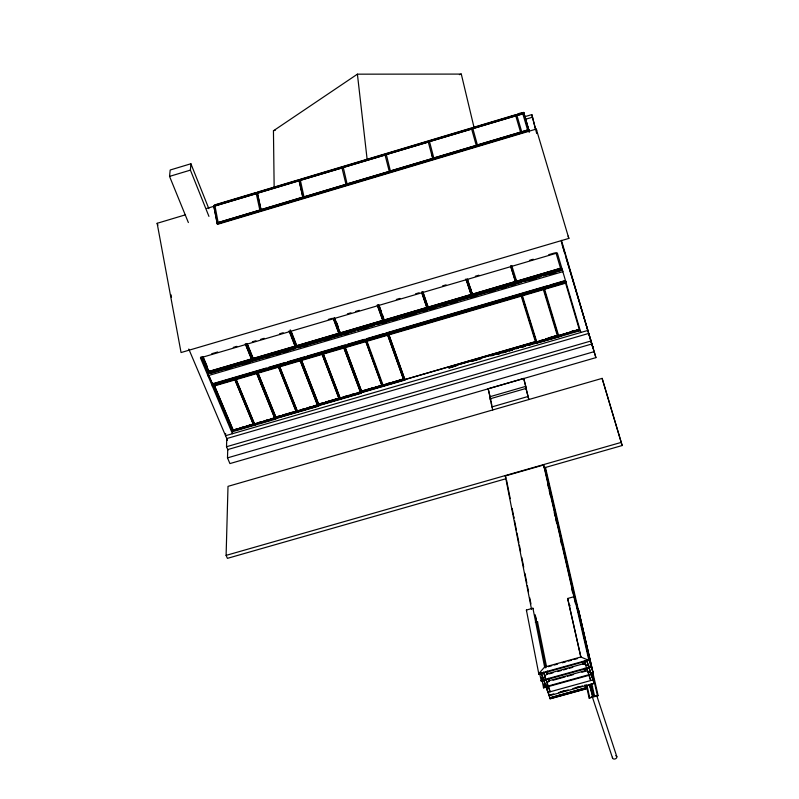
<?xml version="1.0" encoding="UTF-8"?>
<svg xmlns="http://www.w3.org/2000/svg" width="799" height="799" viewBox="0 0 799 799"><rect width="100%" height="100%" fill="white"/><g stroke="black" fill="none" stroke-linecap="round" stroke-linejoin="round"><path stroke-width="1.2" d="M254.941 425.168L254.951 424.668L253.802 425.497M257.478 193.288L257.398 192.12L298.996 179.645L302.851 197.253L299.036 180.674L257.398 193.158L261.013 209.757L257.398 193.158M214.172 385.168L233.218 430.421L253.413 424.049L246.292 426.117M254.372 424.828L254.372 425.338L235.286 379.145M271.201 418.876L274.766 417.837L254.551 424.219L254.551 423.72M251.715 357.892L251.705 359.83L245.243 343.88M289.947 332.334L295.3 346.237L252.874 358.681L246.891 343.72M212.374 384.159L565.532 280.779L566.181 282.996L212.514 386.496L212.374 384.159L208.729 375.51M212.424 385.997L566.032 282.476M233.218 430.421L236.794 428.883M232.709 430.831L232.519 430.192L232.429 433.717L200.429 357.842L557.312 252.953L580.803 332.484L580.194 330.396M505.777 478.791L227.415 558.351L226.107 555.385L228.005 486.351L602.126 378.376L622.161 445.532L544.179 467.824M227.975 450.147L226.517 446.731L226.756 438.561L588.733 333.413L595.914 357.632L229.922 463.58L227.495 457.877L227.725 449.577L591.869 343.969L595.914 357.632M225.628 433.467L225.558 435.715L587.864 330.436L561.268 241.378M212.574 382.601L212.404 383.86L209.198 376.259M212.514 386.496L212.644 383.55M207.99 375.73L208.149 371.775M208.899 370.456L208.809 372.404L202.137 356.554M529.088 130.726L217.218 223.95L213.733 205.513L523.735 112.619C514.796 113.278 513.677 117.932 523.934 113.288L529.298 131.455L528.748 129.558L521.727 131.815L516.913 115.396M208.939 216.389L190.412 170.117L190.901 163.765L170.187 170.007L169.548 176.399L188.364 222.551M591.42 689.088L593.068 696.378L589.153 698.116L598.141 695.629L545.467 467.385M590.012 672.858L593.377 674.086L578.536 610.036L593.377 674.086L543.6 687.889L545.347 685.113L545.038 683.525M543.4 687.33L593.198 673.517L585.327 670.671L549.233 680.688L547.295 682.895L547.605 684.483L544.219 685.422L543.909 683.834M589.392 666.626L591.15 667.255L576.369 603.365L591.15 667.255L541.243 681.108L543 678.331M585.697 664.798L583.08 663.849L546.896 673.907L544.948 676.114L545.268 677.702L541.872 678.641L541.562 677.053M538.676 673.727L544.558 667.095L580.823 657.008L588.903 660.393L538.876 674.296L538.676 673.727L588.713 659.814M274.157 187.845L273.448 130.786L357.403 74.167L461.293 74.087L473.997 127.301M592.488 696.888L589.732 684.743M273.448 130.786L275.295 130.227M459.415 74.647L461.293 74.087M169.548 176.399L190.412 170.117M206.761 208.439L213.842 206.312L217.478 224.339L536.279 129.058L568.848 238.412L181.053 352.549L157.143 223.301L185.488 214.811M214.741 205.932L256.329 193.638L256.249 192.459L214.791 204.884L218.157 222.571L259.855 210.107L256.249 193.498M300.194 180.334L342.042 167.95L341.892 166.791L300.154 179.306L304 196.904L345.977 184.359L341.972 167.81M343.131 167.46L385.118 155.046L384.918 153.897L343.041 166.452L347.076 183.87L389.263 171.415L385.058 154.906M386.217 154.557L428.334 142.092L428.094 140.964L386.077 153.558L390.361 170.926L432.678 158.432L428.274 141.952M429.443 141.603L471.69 129.098L471.41 127.98L429.253 140.614L433.797 157.942L476.254 145.408L471.64 128.959M472.808 128.609L515.784 115.895L515.465 114.776L472.579 127.63L477.373 144.919L520.558 132.165L515.745 115.745M213.683 206.412L523.934 113.288M524.663 116.744L531.814 114.597L536.698 133.533M525.422 119.311L532.573 117.173M525.402 119.49L529.068 131.795M260.923 209.628L302.771 197.113M217.008 222.911L528.788 129.708M211.715 353.737L217.698 351.979M233.268 347.405L236.854 346.347M252.344 341.792L255.9 340.754M260.634 339.355L264.189 338.307M279.6 333.782L283.156 332.734M328.319 319.46L331.885 318.411M347.385 313.857L350.961 312.808M355.735 311.4L359.31 310.352M396.364 299.465L399.959 298.407M415.52 293.832L419.115 292.774M442.576 285.882L446.082 284.853M475.355 276.244L478.881 275.206M529.647 260.284L533.223 259.236M548.743 254.671L554.706 252.923M251.705 358.861L208.849 371.425L202.656 356.714M252.874 358.511L295.3 346.077M296.469 345.727L339.036 333.253L296.479 345.887L290.237 329.857M340.204 332.903L382.921 320.379L340.224 333.063L334.621 317.932M384.099 320.029L426.946 307.465L384.119 320.189L378.716 304.968M428.134 307.116L471.13 294.501L428.154 307.275L422.961 291.965M472.319 294.162L515.465 281.508L472.349 294.312L467.345 278.921M516.663 281.158L560.548 268.284L516.693 281.308M207.64 372.743L562.007 268.834M210.676 373.393L295.63 348.494M298.017 347.795L355.445 330.956M357.842 330.257L374.591 325.343M376.988 324.644L393.737 319.73M396.124 319.031L521.757 282.197M524.154 281.498L540.903 276.584M543.29 275.885L562.386 270.102M224.899 369.528L231.011 367.76M244.055 363.915L250.157 362.147M265.608 357.592L269.303 356.534M276.484 354.426L280.079 353.378M284.754 351.979L288.459 350.921M303.91 346.367L307.605 345.308M325.463 340.044L329.148 338.986M344.619 334.431L348.294 333.373M363.775 328.818L367.44 327.76M382.931 323.196L386.596 322.147M393.707 320.039L397.303 318.991M404.484 316.883L408.069 315.825M410.466 315.126L416.459 313.368M423.64 311.26L427.285 310.222M429.622 309.513L435.605 307.755M442.796 305.647L446.431 304.599M451.175 303.191L457.208 301.443M470.331 297.578L476.354 295.83M489.487 291.965L495.5 290.217M502.651 288.099L506.276 287.061M511.03 285.642L514.656 284.604M530.186 280.03L536.179 278.272M549.342 274.407L555.345 272.679M207.96 375.69L562.846 271.66L562.316 269.862L208.05 373.732L200.958 356.893M213.583 383.48L266.247 368.069M268.634 367.37L285.393 362.466M287.79 361.757L304.539 356.853M306.936 356.154L345.238 344.938M347.625 344.239L364.384 339.335M366.781 338.636L383.53 333.732M385.927 333.033L547.495 285.732M549.892 285.033L564.254 280.829M214.941 383.84L234.826 378.017M235.965 377.687L242.806 375.68M245.093 375.011L256.499 371.675M520.698 294.342L543.46 287.68M544.628 287.33L565.662 281.208M212.474 384.748L565.702 281.358M362.756 390.751L372.334 387.964M387.595 383.53L390.991 382.541M381.932 385.348L361.577 391.26L345.268 347.555M383.081 385.008L403.475 379.086L387.735 335.131M361.587 391.43L381.942 385.508L365.493 340.524M383.101 385.168L403.495 379.245M319.87 403.725L323.455 402.686M325.842 401.987L335.39 399.21M344.908 396.444L348.494 395.405M350.881 394.706L354.476 393.667M358.062 392.619L360.449 391.929L343.72 347.545M344.858 346.726L361.607 391.59L381.912 385.188M366.681 340.344L383.121 385.338L403.455 378.916M318.691 404.234L338.986 398.331L322.357 354.756M340.134 398.002L360.459 392.089M338.996 398.501L318.701 404.404L301.343 359.79M277.093 416.659L279.48 415.969M283.046 414.931L292.564 412.164M302.052 409.408L304.439 408.708M308.014 407.67L311.59 406.631M313.977 405.942L317.553 404.903L297.298 411.285L279.63 366.631M301.353 359.95L318.701 404.564L338.976 398.172M323.106 353.577L340.154 398.331L535.57 341.572M317.563 405.063L297.288 410.956L279.63 366.471M345.917 396.883L349.493 395.845M360.239 392.718L404.394 379.885M535.61 341.732L405.532 379.385M549.033 337.767L554.935 336.049M275.905 417.338L296.149 411.455M297.298 411.125L317.573 405.233L300.184 360.449M545.537 338.946L556.154 335.86M571.145 331.505L574.591 330.506M240.359 427.845L242.726 427.155M258.117 422.681L261.692 421.642M265.258 420.604L267.635 419.914M257.947 372.973L275.915 417.507L296.149 411.625L278.471 366.971M336.439 399.979L318.481 405.193L318.521 406.182L275.725 418.626L256.968 372.344M338.716 399.31L355.585 394.406M357.802 393.757L405.013 380.034L388.943 334.761M456.139 365.882L448.988 367.959L448.818 367.47L535.759 342.022M540.164 340.684L542.461 340.014M545.907 339.016L556.224 336.009M571.195 331.665L574.641 330.656M233.228 430.082L253.413 424.219M254.551 423.879L274.766 418.007L256.779 373.483M317.243 405.722L361.398 392.888M448.818 367.47L535.799 342.182M536.179 342.012L557.422 335.83M558.591 335.49L579.285 329.478M274.766 418.177L254.551 424.049L235.815 378.666M557.462 335.989L536.219 342.162L521.567 295.031M558.631 335.65L579.325 329.637M212.604 384.529L232.479 431.7L275.725 419.125L276.294 417.957M276.694 417.847L361.428 393.208L361.348 392.229M448.988 367.959L456.109 365.722M471.59 361.218L481.128 358.451M490.656 355.675L536.109 342.431M557.372 335.68L536.838 342.152L522.206 295.011M544.319 288.369L558.671 335.81L579.235 329.318M242.057 428.084L245.643 427.036M276.704 418.007L318.511 405.852M471.62 361.378L481.158 358.611M490.686 355.835L537.337 342.242M552.748 337.757L556.304 336.729M234.856 430.501L252.614 425.348M259.565 423.32L263.031 422.321M265.338 421.642L271.111 419.964M497.138 354.297L499.505 353.607M501.882 352.918L506.626 351.54M508.993 350.851L512.549 349.812M516.104 348.783L518.481 348.094M522.037 347.056L525.592 346.027M527.959 345.338L531.515 344.299M533.892 343.61L557.802 337.138M562.396 335.3L558.98 336.798M564.753 334.611L570.666 332.893M573.023 332.204L578.935 330.486M497.168 354.456L499.545 353.767M503.1 352.729L506.656 351.7M509.033 351.011L512.588 349.972M522.067 347.215L525.632 346.187M527.999 345.498L535.11 343.43M521.058 295.51L535.979 343.48L580.254 330.616M226.517 446.731L590.99 340.973M227.495 457.877L594.166 351.65M488.159 388.743L490.716 399.74L488.159 388.743L523.725 378.446L526.511 389.403L523.725 378.446M489.737 396.773L525.562 386.416M492.733 409.957L490.137 398.801L526.022 388.424L528.838 399.53L526.022 388.424M491.735 406.971L527.879 396.534M226.107 555.385L621.242 442.396M531.525 609.257L505.308 475.954L543.61 464.998L544.608 468.104M538.876 674.296L526.401 610.056L532.913 608.229L533.103 608.788M580.823 657.008L567.66 598.481L574.191 596.653L574.371 597.213M535.29 622.151L537.447 621.542L537.637 622.101M548.264 666.686L551.769 665.707M554.106 665.058L557.612 664.089M562.296 662.78L565.802 661.812M568.139 661.153L571.655 660.184M573.992 659.535L577.497 658.556M549.432 673.827L552.928 672.848M557.592 671.559L561.098 670.581M563.425 669.932L566.93 668.963M569.268 668.314L572.763 667.345M541.043 680.538L590.96 666.686L586.576 665.108M553.038 680.249L565.063 676.913M567.47 676.244L573.482 674.576M581.902 672.239L585.517 671.23M560.928 691.744L564.523 690.745M575.33 687.749L578.925 686.75M548.953 695.24L553.747 693.912M558.551 692.583L568.149 689.917M572.953 688.588L582.561 685.932M551.09 697.467L585.847 687.839L549.912 697.966L541.233 673.207M549.962 698.176L585.937 688.209M550.062 698.666L586.047 688.708M591.849 673.577L594.086 683.305L590.151 685.053L593.817 696.169L598.141 695.629M527.34 126.112L524.813 116.284L529.288 131.995M188.784 349.043L227.475 440.239M232.509 430.351L232.699 431.33L232.499 430.861M214.082 387.485L232.489 431.19M203.665 358.012L207.47 367.061M202.656 356.873L208.839 371.595L251.705 359.021L245.712 344.219M214.182 384.998L233.228 430.252L253.403 424.379L234.656 379.006M157.143 223.301L157.912 225.138M234.646 379.175L253.403 424.549M235.815 378.836L254.551 424.219M247.82 345.038L252.883 357.553M246.891 343.88L252.874 358.681M246.412 343.54L252.874 359.48M257.947 372.813L275.905 417.178L296.139 411.295L278.461 366.811M246.172 345.198L251.246 357.722M257.448 373.013L258.377 375.33M260.724 381.113L261.663 383.43M262.601 385.737L265.408 392.679M271.031 406.561L271.97 408.878M274.317 414.661L275.715 418.127M256.958 372.803L275.725 419.125M256.319 372.664L274.766 418.336M190.901 163.765L208.839 208.679M278.661 365.972L297.088 411.914M291.545 332.184L296.439 344.778L296.499 346.686L290.257 330.646M301.273 360.998L303.091 365.652M305.348 371.465L306.257 373.792M307.166 376.119L308.524 379.605M309.423 381.932L310.332 384.259M312.589 390.072L314.406 394.726M316.664 400.539L317.573 402.866M300.814 360.259L318.691 406.172M300.394 359.61L318.521 406.182M289.078 330.996L295.33 347.036M300.194 360.778L317.573 405.393M323.086 353.258L340.144 398.162L360.479 392.249L344.129 348.384M322.576 353.897L339.915 398.961M321.927 353.767L339.006 398.661M336.709 322.746L338.426 327.35M334.252 317.712L340.274 333.852L340.144 331.955M344.329 347.036L361.388 392.718M333.872 319.43L339.046 333.403M344.359 347.515L361.428 393.208M333.073 318.062L339.096 334.192M366.142 340.654L382.891 386.466M365.503 340.684L381.962 385.667M377.528 305.318L382.931 320.539M383.021 321.318L377.218 305.088L378.406 304.739L384.199 320.968L383.989 319.091M387.345 334.132L403.515 379.405M379.026 305.198L381.513 312.149M382.341 314.466L383.58 317.942M388.584 334.082L405.013 380.034M543.58 672.129L545.138 676.643M546.306 680.039L547.475 683.425M548.254 685.682L550.131 691.794L543.5 672.578M541.313 672.758L542.881 677.272M544.049 680.658L545.218 684.054M546.007 686.311L547.565 690.825M526.401 610.056L526.591 610.616M544.558 667.095L544.748 667.664L532.913 608.229M549.233 680.688L549.422 681.247L548.753 678.271M422.701 291.725L428.284 308.044L427.994 306.187M421.762 292.314L426.976 307.615M421.502 292.074L427.095 308.394M513.687 516.214L514.286 518.042M505.308 475.954L505.997 478.012M490.137 398.801L491.115 401.767M584.928 685.093L585.877 688.009M583.08 663.849L583.27 664.418L582.541 661.462M593.068 696.378L589.402 685.262L585.547 685.942L584.958 685.262M592.359 696.998L612.563 758.121M586.646 660.154L588.144 664.698M589.263 668.114L590.391 671.55M591.13 673.797L592.618 678.341M586.636 660.593L594.086 683.305L549.043 695.779L548.324 692.104M596.693 695.42L616.788 756.573M584.379 660.783L585.877 665.327M586.995 668.743L588.114 672.149M588.863 674.416L590.721 680.548L584.359 661.222M470.231 287.38L472.509 295.081L467.525 279.83M466.157 279.27L471.16 294.661M465.947 279.011L471.32 295.43M567.66 598.481L581.003 657.577M569.857 605.183L570.037 605.742M521.797 295.59L526.99 312.419M527.53 313.977L535.829 340.594M511.75 265.548L516.883 282.067L516.434 280.249M510.701 266.177L515.505 281.657M510.551 265.897L515.685 282.417M568.129 236.075L568.848 238.412M543.809 288.848L558.391 336.968M543.13 288.719L557.502 336.149M523.735 112.619L523.974 113.438M527.68 127.241L529.028 131.745M590.481 339.365L592.748 346.946M562.226 244.923L564.713 253.243M566.131 257.987L593.078 348.244L561.437 240.319M622.161 445.532L602.126 378.376M522.566 112.969L527.61 130.057M523.685 113.528L527.44 126.252M565.322 282.227L579.375 329.787M555.904 252.574L560.808 269.183M524.573 115.635L525.632 119.251M536.279 129.058L536.648 130.367M523.645 112.329L524.623 115.825M431.8 154.267L432.419 156.614M531.814 114.597L535.56 129.408M536.718 341.682L537.028 342.671M544.838 467.285L577.827 610.546M592.359 673.677L597.392 695.529M544.409 467.235L588.903 660.393M543.61 464.998L575.41 603.425M591.59 673.847L592.978 679.919L547.884 692.413L546.676 686.301M547.834 484.643L548.673 488.289M549.233 490.716L550.341 495.57M554.246 512.568L555.085 516.214M555.635 518.641L556.753 523.495M560.379 539.275L561.487 544.139M571.794 589.063L572.633 592.698M590.201 670.99L590.571 672.558M587.964 664.169L588.324 665.737M591.849 684.154L594.616 696.299M591.05 684.024L593.817 696.169M584.788 668.264L585.327 670.671M586.975 685.502L589.712 697.657M586.156 684.743L589.153 698.116M585.737 687.3L586.096 688.888L550.111 698.855L549.792 697.257M492.394 355.675L492.264 355.345M537.447 621.542L546.536 666.766M547.305 671.03L547.984 674.006M545.657 667.245L535.19 614.9L545.707 667.884M546.616 672.069L547.095 674.476M546.426 671.5L546.896 673.907M491.345 402.936L491.804 405.273M506.586 480.269L510.201 498.636M512.129 508.434L513.338 514.556M514.546 520.678L516.474 530.466M516.953 532.923L518.891 542.711M519.37 545.168L520.578 551.29M521.777 557.412L523.715 567.21M524.923 573.332L526.851 583.12M527.33 585.577L528.539 591.699M529.747 597.822L530.945 603.944M541.992 680.089L543.6 687.889M539.645 673.317L541.243 681.108M171.016 294.771L171.475 297.228M357.403 74.167L367.091 159.031M615.729 755.714A2.257 1.638 -17.9 0 1 616.688 757.732A2.257 1.638 -17.9 0 1 613.972 759.04A2.257 1.638 -17.9 0 1 612.533 757.252M592.648 686.521A2.317 1.608 -18 0 1 591.65 687.11M592.139 684.014A2.317 1.608 -18 0 1 592.618 684.194"/></g></svg>
